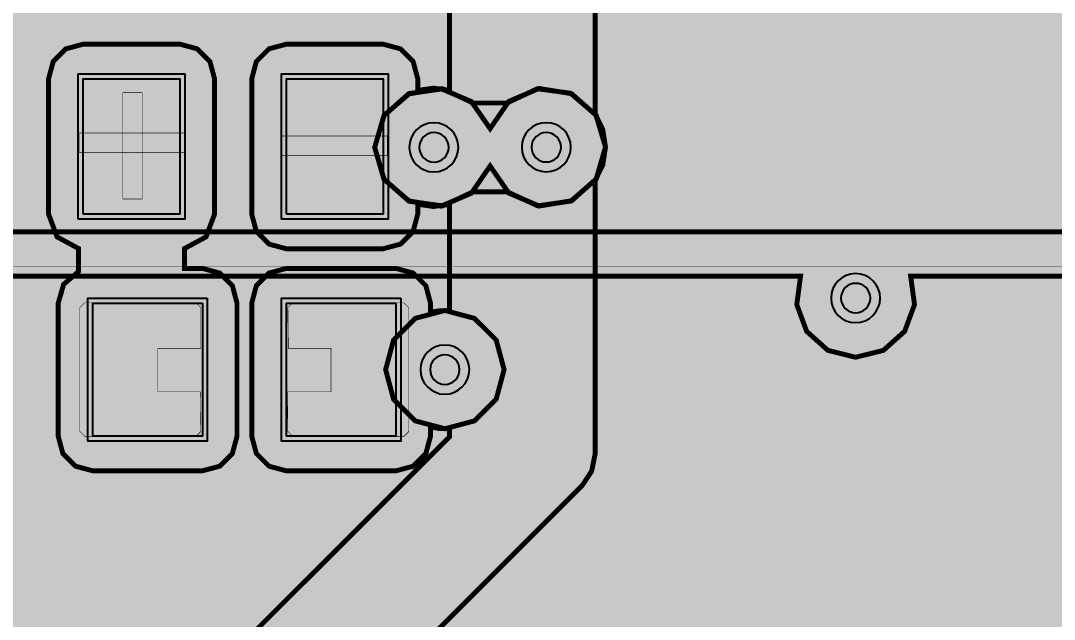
# Model space of a CAD drawing. Header units: millimetres. Extents: x -61 to 56, y -72 to 70.
# Drawn here: x 2.69 to 13.37, y -29.9 to -23.71 of the extents above; entities that cross this region are included whole.
import ezdxf

# ---------------------------------------------------------------- set-up
doc = ezdxf.new("R2010")
doc.units = ezdxf.units.MM
doc.header["$MEASUREMENT"] = 0
for name, color, linetype, true_color in [('02GND', 7, 'Continuous', 0x999966), ('03POWER', 7, 'Continuous', 0x008000), ('Bottom-Layer', 7, 'Continuous', 0x0000ff), ('Document-Layer', 7, 'Continuous', 0xffffff), ('Hole-Layer', 7, 'Continuous', 0x222222), ('Multi-Layer', 7, 'Continuous', 0xc0c0c0), ('Top-Layer', 7, 'Continuous', 0xff0000), ('Top-Paste-Mask-Layer', 7, 'Continuous', 0x808080), ('Top-Silkscreen-Layer', 7, 'Continuous', 0xffcc00), ('Top-Solder-Mask-Layer', 7, 'Continuous', 0x800080)]:
    doc.layers.add(name, color=color, linetype=linetype, true_color=true_color)

msp = doc.modelspace()

# ---------------------------------------------------------------- hatches: boundary and pattern name
at = {"layer": '02GND'}
for points in [[(-49.642, 52.153), (49.642, 52.153), (49.642, -62.142), (-49.642, -62.142)], [(6.347, -25.024), (6.442, -25.351), (6.698, -25.577), (7.034, -25.631), (7.347, -25.497), (7.54, -25.216), (7.734, -25.497), (8.048, -25.63), (8.384, -25.575), (8.638, -25.348), (8.733, -25.021), (8.638, -24.694), (8.382, -24.468), (8.046, -24.414), (7.733, -24.548), (7.54, -24.829), (7.346, -24.549), (7.032, -24.416), (6.696, -24.471), (6.442, -24.697)], [(6.46, -27.322), (6.542, -27.628), (6.766, -27.852), (7.073, -27.934), (7.379, -27.852), (7.603, -27.628), (7.685, -27.322), (7.603, -27.016), (7.379, -26.792), (7.073, -26.71), (6.766, -26.792), (6.542, -27.016)]]:
    msp.add_hatch(color=256, dxfattribs=at).paths.add_polyline_path(points)
at = {"layer": '03POWER'}
for points in [[(48.499, -56.042), (48.581, -56.348), (48.806, -56.572), (49.112, -56.654), (49.418, -56.571), (49.642, -56.346), (49.642, -62.142), (44.192, -62.142), (44.393, -61.957), (44.493, -61.703), (44.472, -61.43), (45.189, -61.704), (45.95, -61.804), (46.713, -61.727), (47.438, -61.475), (48.085, -61.064), (48.62, -60.514), (49.014, -59.855), (49.245, -59.123), (49.302, -58.358), (49.18, -57.601), (48.887, -56.892), (48.438, -56.269), (47.858, -55.767), (47.177, -55.412), (46.434, -55.224), (45.666, -55.212), (44.917, -55.378), (44.226, -55.712), (43.631, -56.196), (43.164, -56.805), (42.849, -57.504), (42.704, -58.258), (42.737, -59.024), (42.946, -59.763), (43.32, -60.433), (43.838, -60.999), (-43.362, -60.999), (-43.621, -61.056), (-43.831, -61.218), (-43.953, -61.453), (-43.964, -61.718), (-43.863, -61.963), (-43.667, -62.142), (-49.642, -62.142), (-49.642, -56.582), (-49.433, -56.797), (-49.148, -56.888), (-48.853, -56.832), (-49.162, -57.541), (-49.298, -58.303), (-49.253, -59.075), (-49.03, -59.816), (-48.641, -60.484), (-48.107, -61.044), (-47.458, -61.464), (-46.728, -61.722), (-45.959, -61.803), (-45.192, -61.703), (-44.469, -61.428), (-43.83, -60.992), (-43.31, -60.419), (-42.937, -59.741), (-42.732, -58.995), (-42.707, -58.222), (-42.861, -57.464), (-43.188, -56.763), (-43.668, -56.157), (-44.277, -55.679), (-44.979, -55.356), (-45.738, -55.205), (-46.511, -55.234), (-47.256, -55.443), (-47.932, -55.818), (-48.502, -56.341), (-48.5, -56.309), (-48.499, -56.277), (-48.499, 51.315), (-19.403, 51.315), (-19.629, 51.144), (-19.755, 50.889), (-19.751, 50.604), (-19.619, 50.352), (-19.388, 50.187), (-19.658, 49.977), (-19.773, 49.655), (-19.698, 49.322), (-19.455, 49.081), (-19.684, 48.858), (-19.769, 48.551), (-19.689, 48.242), (-19.463, 48.016), (-19.155, 47.934), (-18.847, 48.018), (-18.624, 48.246), (-18.545, 48.556), (-18.633, 48.863), (-18.864, 49.083), (-18.625, 49.324), (-18.551, 49.655), (-18.665, 49.975), (-18.931, 50.185), (-18.698, 50.349), (-18.565, 50.601), (-18.56, 50.887), (-18.685, 51.143), (-18.912, 51.315), (48.426, 51.315), (48.499, 51.242)], [(22.849, 14.008), (22.931, 13.703), (23.153, 13.479), (23.457, 13.396), (23.763, 13.475), (23.763, -5.557), (23.538, -5.683), (23.384, -5.89), (23.33, -6.142), (23.384, -6.394), (23.538, -6.602), (23.763, -6.727), (23.763, -10.399), (23.491, -10.504), (23.299, -10.723), (23.23, -11.006), (23.299, -11.289), (23.491, -11.508), (23.763, -11.613), (23.763, -18.066), (15.932, -25.896), (-24.557, -25.896), (-24.694, -25.924), (-24.811, -26.001), (-28.007, -29.198), (-28.085, -29.314), (-28.112, -29.451), (-28.112, -54.99), (-28.085, -55.127), (-28.007, -55.243), (-26.976, -56.274), (-26.86, -56.352), (-26.723, -56.379), (9.142, -56.379), (9.279, -56.352), (9.395, -56.274), (10.695, -54.974), (10.772, -54.858), (10.799, -54.721), (10.799, -52.307), (11.028, -52.521), (11.331, -52.594), (11.632, -52.508), (11.85, -52.284), (11.93, -51.982), (11.85, -51.68), (11.632, -51.456), (11.331, -51.37), (11.028, -51.443), (10.799, -51.657), (10.799, -47.227), (10.995, -47.422), (11.255, -47.511), (11.529, -47.477), (11.76, -47.326), (11.901, -47.089), (11.924, -46.815), (12.235, -46.82), (12.508, -46.673), (12.674, -46.41), (12.689, -46.1), (12.55, -45.822), (12.293, -45.648), (11.983, -45.623), (11.701, -45.753), (11.519, -46.004), (11.484, -46.313), (11.224, -46.297), (10.981, -46.391), (10.799, -46.577), (10.799, -42.147), (11.028, -42.361), (11.331, -42.434), (11.632, -42.348), (11.85, -42.124), (11.93, -41.822), (11.85, -41.52), (11.632, -41.296), (11.331, -41.21), (11.028, -41.283), (10.799, -41.497), (10.799, -38.045), (11.003, -37.842), (11.303, -37.861), (11.576, -37.736), (11.756, -37.495), (11.8, -37.198), (21.07, -37.198), (21.334, -37.337), (21.633, -37.334), (21.895, -37.19), (21.992, -37.155), (22.076, -37.093), (32.363, -26.806), (32.441, -26.689), (32.468, -26.552), (32.468, -1.1), (32.789, -1.031), (33.029, -0.805), (33.117, -0.489), (33.029, -0.172), (32.789, 0.054), (32.468, 0.122), (32.468, 3.331), (32.469, 3.354), (32.47, 3.377), (32.469, 3.4), (32.468, 3.422), (32.468, 16.054), (32.441, 16.191), (32.363, 16.308), (30.904, 17.766), (31.094, 18.043), (31.109, 18.378), (30.946, 18.671), (30.652, 18.834), (30.317, 18.817), (30.041, 18.627), (29.934, 18.688), (29.813, 18.709), (26.824, 18.709), (27.107, 18.822), (27.3, 19.057), (27.357, 19.356), (27.262, 19.645), (27.04, 19.853), (26.746, 19.928), (26.451, 19.853), (26.229, 19.645), (26.135, 19.356), (26.191, 19.057), (26.385, 18.822), (26.667, 18.709), (26.105, 18.709), (25.968, 18.682), (25.852, 18.604), (23.868, 16.62), (23.79, 16.504), (23.763, 16.367), (23.763, 14.541), (23.457, 14.62), (23.153, 14.537), (22.931, 14.313)], [(-27.652, -29.493), (-24.845, -26.686), (-24.698, -26.99), (-24.413, -27.17), (-24.076, -27.171), (-23.789, -26.994), (-23.64, -26.692), (-23.673, -26.356), (-14.651, -26.356), (-14.69, -26.649), (-14.588, -26.926), (-14.368, -27.123), (-14.082, -27.194), (-13.795, -27.123), (-13.575, -26.926), (-13.473, -26.649), (-13.513, -26.356), (-4.491, -26.356), (-4.53, -26.649), (-4.428, -26.926), (-4.208, -27.123), (-3.922, -27.194), (-3.635, -27.123), (-3.415, -26.926), (-3.313, -26.649), (-3.353, -26.356), (0.589, -26.356), (0.55, -26.649), (0.652, -26.926), (0.872, -27.123), (1.158, -27.194), (1.445, -27.123), (1.665, -26.926), (1.767, -26.649), (1.727, -26.356), (10.749, -26.356), (10.71, -26.649), (10.812, -26.926), (11.032, -27.123), (11.318, -27.194), (11.605, -27.123), (11.825, -26.926), (11.927, -26.649), (11.887, -26.356), (16.081, -26.356), (16.12, -26.348), (16.153, -26.326), (20.875, -21.604), (21.016, -21.903), (21.292, -22.085), (21.623, -22.097), (21.911, -21.935), (22.073, -21.646), (22.061, -21.316), (21.88, -21.04), (21.581, -20.898), (24.193, -18.286), (24.215, -18.253), (24.223, -18.214), (24.223, -11.485), (24.393, -11.272), (24.454, -11.006), (24.393, -10.74), (24.223, -10.527), (24.223, -6.686), (24.465, -6.461), (24.554, -6.142), (24.465, -5.824), (24.223, -5.598), (24.223, 16.325), (26.147, 18.249), (29.771, 18.249), (29.916, 18.105), (30.08, 17.805), (30.38, 17.64), (32.008, 16.012), (32.008, 14.546), (31.729, 14.664), (31.427, 14.633), (31.177, 14.461), (31.04, 14.19), (30.75, 14.208), (30.484, 14.091), (30.302, 13.864), (30.246, 13.578), (30.327, 13.299), (30.529, 13.089), (30.805, 12.996), (31.092, 13.04), (31.327, 13.213), (31.455, 13.474), (31.743, 13.455), (32.008, 13.571), (32.008, 9.466), (31.696, 9.588), (31.366, 9.526), (31.118, 9.301), (31.026, 8.978), (31.118, 8.656), (31.366, 8.43), (31.696, 8.369), (32.008, 8.49), (32.008, 3.97), (31.732, 3.976), (31.482, 3.86), (31.308, 3.646), (31.245, 3.377), (31.308, 3.108), (31.482, 2.894), (31.732, 2.778), (32.008, 2.783), (32.008, -0.131), (31.922, -0.301), (31.893, -0.489), (31.922, -0.676), (32.008, -0.846), (32.008, -10.854), (31.696, -10.732), (31.366, -10.794), (31.118, -11.019), (31.026, -11.342), (31.118, -11.664), (31.366, -11.89), (31.696, -11.951), (32.008, -11.83), (32.008, -15.934), (31.696, -15.812), (31.366, -15.874), (31.118, -16.099), (31.026, -16.422), (31.118, -16.744), (31.366, -16.97), (31.696, -17.031), (32.008, -16.91), (32.008, -26.094), (31.693, -25.972), (31.361, -26.036), (31.114, -26.267), (31.026, -26.593), (31.125, -26.916), (31.381, -27.137), (22.034, -36.485), (21.822, -36.236), (21.513, -36.131), (21.193, -36.2), (20.955, -36.424), (20.866, -36.738), (11.512, -36.738), (11.263, -36.651), (11, -36.678), (10.773, -36.812), (10.623, -37.03), (10.58, -37.29), (10.649, -37.545), (10.369, -37.825), (10.347, -37.858), (10.34, -37.897), (10.34, -54.679), (9.1, -55.919), (-26.681, -55.919), (-27.652, -54.948)], [(6.347, -25.024), (6.442, -25.351), (6.698, -25.577), (7.034, -25.631), (7.347, -25.497), (7.54, -25.216), (7.734, -25.497), (8.048, -25.63), (8.384, -25.575), (8.638, -25.348), (8.733, -25.021), (8.638, -24.694), (8.382, -24.468), (8.046, -24.414), (7.733, -24.548), (7.54, -24.829), (7.346, -24.549), (7.032, -24.416), (6.696, -24.471), (6.442, -24.697)]]:
    msp.add_hatch(color=256, dxfattribs=at).paths.add_polyline_path(points)
at = {"layer": 'Bottom-Layer'}
for points in [[(-49.642, -62.142), (-49.642, 52.153), (49.642, 52.153), (49.642, -62.142)], [(8.733, -25.02), (8.634, -24.688), (8.371, -24.463), (8.028, -24.417), (7.715, -24.564), (7.364, -24.564), (7.05, -24.418), (6.707, -24.466), (6.445, -24.691), (6.347, -25.023), (6.445, -25.355), (6.707, -25.581), (7.05, -25.629), (7.364, -25.483), (7.718, -25.483), (8.032, -25.628), (8.375, -25.579), (8.636, -25.352)], [(6.46, -27.322), (6.542, -27.628), (6.766, -27.852), (7.073, -27.934), (7.379, -27.852), (7.603, -27.628), (7.685, -27.322), (7.603, -27.016), (7.379, -26.792), (7.073, -26.71), (6.766, -26.792), (6.542, -27.016)]]:
    msp.add_hatch(color=256, dxfattribs=at).paths.add_polyline_path(points)
at = {"layer": 'Document-Layer'}
for points in [[(3.943, -24.458), (3.943, -25.558), (3.743, -25.558), (3.743, -24.458)], [(3.943, -24.458), (3.943, -25.558), (3.743, -25.558), (3.743, -24.458)], [(4.39, -25.074), (3.29, -25.074), (3.29, -24.874), (4.39, -24.874)], [(4.39, -25.074), (3.29, -25.074), (3.29, -24.874), (4.39, -24.874)], [(5.378, -24.905), (6.478, -24.905), (6.478, -25.105), (5.378, -25.105)], [(5.378, -24.905), (6.478, -24.905), (6.478, -25.105), (5.378, -25.105)]]:
    msp.add_hatch(color=256, dxfattribs=at).paths.add_polyline_path(points)
at = {"layer": 'Top-Layer'}
for points in [[(-49.642, -62.142), (-49.642, 52.153), (49.642, 52.153), (49.642, -62.142)], [(1.002, -34.135), (0.902, -34.284), (0.867, -34.46), (0.867, -34.589), (0.725, -34.801), (0.675, -35.052), (0.675, -36.264), (0.75, -36.568), (0.959, -36.802), (1.252, -36.912), (1.563, -36.872), (1.819, -36.691), (1.962, -36.412), (2.104, -36.691), (2.361, -36.872), (2.672, -36.912), (2.965, -36.802), (3.174, -36.568), (3.249, -36.264), (3.249, -36.044), (3.328, -35.858), (3.355, -35.658), (3.355, -34.398), (3.281, -34.072), (3.075, -33.81), (2.775, -33.662), (4.677, -31.76), (4.677, -34.589), (4.535, -34.801), (4.485, -35.052), (4.485, -36.264), (4.572, -36.59), (4.811, -36.829), (5.137, -36.916), (5.463, -36.829), (5.702, -36.59), (5.789, -36.264), (5.789, -35.631), (5.996, -35.486), (6.07, -35.246), (5.981, -35.01), (5.766, -34.879), (5.7, -34.723), (5.597, -34.589), (5.597, -31.415), (8.491, -28.521), (8.59, -28.372), (8.625, -28.196), (8.625, -25.368), (8.705, -25.203), (8.733, -25.022), (8.705, -24.84), (8.625, -24.675), (8.625, -21.71), (8.59, -21.534), (8.491, -21.385), (4.603, -17.497), (4.603, -0.235), (4.841, -0.088), (4.989, 0.149), (5.015, 0.428), (4.915, 0.69), (4.708, 0.879), (4.439, 0.957), (4.164, 0.906), (3.94, 0.739), (3.715, 0.906), (3.44, 0.957), (3.171, 0.879), (2.965, 0.69), (2.864, 0.428), (2.891, 0.149), (3.038, -0.088), (3.277, -0.235), (3.277, -17.856), (3.312, -18.032), (3.411, -18.181), (7.121, -21.89), (7.121, -24.433), (6.956, -24.411), (6.792, -24.434), (6.792, -24.314), (6.744, -24.135), (6.613, -24.004), (6.434, -23.956), (5.434, -23.956), (5.255, -24.004), (5.124, -24.135), (5.076, -24.314), (5.076, -25.714), (5.124, -25.893), (5.255, -26.024), (5.434, -26.072), (6.434, -26.072), (6.613, -26.024), (6.744, -25.893), (6.792, -25.714), (6.792, -25.612), (6.956, -25.635), (7.121, -25.614), (7.121, -26.712), (7.022, -26.712), (6.924, -26.728), (6.924, -26.634), (6.876, -26.454), (6.745, -26.323), (6.566, -26.275), (5.434, -26.275), (5.255, -26.323), (5.124, -26.454), (5.076, -26.634), (5.076, -28.011), (5.124, -28.19), (5.255, -28.321), (5.434, -28.369), (6.566, -28.369), (6.745, -28.321), (6.876, -28.19), (6.924, -28.011), (6.924, -27.916), (7.022, -27.932), (7.121, -27.932), (7.121, -28.016)], [(3.076, -26.634), (3.076, -28.011), (3.124, -28.19), (3.255, -28.321), (3.434, -28.369), (4.566, -28.369), (4.745, -28.321), (4.876, -28.19), (4.924, -28.011), (4.924, -26.634), (4.876, -26.454), (4.745, -26.323), (4.566, -26.275), (4.382, -26.275), (4.382, -26.069), (4.604, -25.949), (4.692, -25.714), (4.692, -24.314), (4.644, -24.135), (4.513, -24.004), (4.334, -23.956), (3.334, -23.956), (3.155, -24.004), (3.024, -24.135), (2.976, -24.314), (2.976, -25.714), (3.064, -25.949), (3.285, -26.069), (3.285, -26.308), (3.132, -26.44)], [(3.334, -25.714), (3.334, -24.314), (4.334, -24.314), (4.334, -25.714)], [(5.434, -25.714), (5.434, -24.314), (6.434, -24.314), (6.434, -25.714)], [(4.566, -26.634), (4.566, -28.011), (3.434, -28.011), (3.434, -26.634)], [(6.566, -26.634), (6.566, -28.011), (5.434, -28.011), (5.434, -26.634)]]:
    msp.add_hatch(color=256, dxfattribs=at).paths.add_polyline_path(points)
at = {"layer": 'Top-Paste-Mask-Layer'}
for points in [[(3.334, -25.714), (3.334, -24.314), (4.334, -24.314), (4.334, -25.714)], [(5.434, -25.714), (5.434, -24.314), (6.434, -24.314), (6.434, -25.714)], [(4.55, -26.682), (4.55, -27.102), (4.105, -27.102), (4.105, -27.552), (4.545, -27.552), (4.55, -27.962), (4.5, -28.012), (3.35, -28.012), (3.3, -27.962), (3.3, -26.682), (3.35, -26.632), (4.5, -26.632)], [(4.55, -26.682), (4.55, -27.102), (4.105, -27.102), (4.105, -27.552), (4.545, -27.552), (4.55, -27.962), (4.5, -28.012), (3.35, -28.012), (3.3, -27.962), (3.3, -26.682), (3.35, -26.632), (4.5, -26.632)], [(6.7, -26.682), (6.7, -27.962), (6.65, -28.012), (5.5, -28.012), (5.45, -27.962), (5.445, -27.552), (5.895, -27.552), (5.895, -27.102), (5.455, -27.102), (5.45, -26.682), (5.5, -26.632), (6.65, -26.632)], [(6.7, -26.682), (6.7, -27.962), (6.65, -28.012), (5.5, -28.012), (5.45, -27.962), (5.445, -27.552), (5.895, -27.552), (5.895, -27.102), (5.455, -27.102), (5.45, -26.682), (5.5, -26.632), (6.65, -26.632)]]:
    msp.add_hatch(color=256, dxfattribs=at).paths.add_polyline_path(points)
at = {"layer": 'Top-Solder-Mask-Layer'}
for points in [[(3.283, -25.765), (3.283, -24.263), (4.385, -24.263), (4.385, -25.765)], [(5.384, -25.765), (5.384, -24.263), (6.485, -24.263), (6.485, -25.765)], [(4.617, -26.583), (4.617, -28.061), (3.383, -28.061), (3.383, -26.583)], [(6.617, -26.583), (6.617, -28.061), (5.383, -28.061), (5.383, -26.583)]]:
    msp.add_hatch(color=256, dxfattribs=at).paths.add_polyline_path(points)

# ---------------------------------------------------------------- linework, layer by layer
at = {"layer": '02GND', "const_width": 0.0508}
for points in [[(6.347, -25.024), (6.442, -25.351), (6.698, -25.577), (7.034, -25.631), (7.347, -25.497), (7.54, -25.216), (7.734, -25.497), (8.048, -25.63), (8.384, -25.575), (8.638, -25.348), (8.733, -25.021), (8.638, -24.694), (8.382, -24.468), (8.046, -24.414), (7.733, -24.548), (7.54, -24.829), (7.346, -24.549), (7.032, -24.416), (6.696, -24.471), (6.442, -24.697)], [(6.46, -27.322), (6.542, -27.628), (6.766, -27.852), (7.073, -27.934), (7.379, -27.852), (7.603, -27.628), (7.685, -27.322), (7.603, -27.016), (7.379, -26.792), (7.073, -26.71), (6.766, -26.792), (6.542, -27.016)]]:
    msp.add_lwpolyline(points, close=True, dxfattribs=at)
at = {"layer": '03POWER'}
for points, const_width in [([(-27.754, -29.451), (-24.557, -26.255), (16.081, -26.255), (24.121, -18.214), (24.121, 16.367), (26.105, 18.351), (29.813, 18.351), (32.11, 16.054), (32.11, -26.552), (21.822, -36.84), (11.498, -36.84), (10.441, -37.897), (10.441, -54.721), (9.142, -56.021), (-26.723, -56.021), (-27.754, -54.99)], 0.00508), ([(6.347, -25.024), (6.442, -25.351), (6.698, -25.577), (7.034, -25.631), (7.347, -25.497), (7.54, -25.216), (7.734, -25.497), (8.048, -25.63), (8.384, -25.575), (8.638, -25.348), (8.733, -25.021), (8.638, -24.694), (8.382, -24.468), (8.046, -24.414), (7.733, -24.548), (7.54, -24.829), (7.346, -24.549), (7.032, -24.416), (6.696, -24.471), (6.442, -24.697)], 0.0508)]:
    msp.add_lwpolyline(points, close=True, dxfattribs=dict(at, const_width=const_width))
at = {"layer": '03POWER', "const_width": 0.0508}
for points in [[(23.763, 13.475), (23.763, -5.557), (23.538, -5.683), (23.384, -5.89), (23.33, -6.142), (23.384, -6.394), (23.538, -6.602), (23.763, -6.727), (23.763, -10.399), (23.491, -10.504), (23.299, -10.723), (23.23, -11.006), (23.299, -11.289), (23.491, -11.508), (23.763, -11.613), (23.763, -18.066), (15.932, -25.896), (-24.557, -25.896)], [(1.727, -26.356), (10.749, -26.356), (10.71, -26.649), (10.812, -26.926), (11.032, -27.123), (11.318, -27.194), (11.605, -27.123), (11.825, -26.926), (11.927, -26.649), (11.887, -26.356), (16.081, -26.356)]]:
    msp.add_lwpolyline(points, dxfattribs=at)
at = {"layer": 'Bottom-Layer', "const_width": 0.0508}
for points in [[(8.733, -25.02), (8.634, -24.688), (8.371, -24.463), (8.028, -24.417), (7.715, -24.564), (7.364, -24.564), (7.05, -24.418), (6.707, -24.466), (6.445, -24.691), (6.347, -25.023), (6.445, -25.355), (6.707, -25.581), (7.05, -25.629), (7.364, -25.483), (7.718, -25.483), (8.032, -25.628), (8.375, -25.579), (8.636, -25.352)], [(6.46, -27.322), (6.542, -27.628), (6.766, -27.852), (7.073, -27.934), (7.379, -27.852), (7.603, -27.628), (7.685, -27.322), (7.603, -27.016), (7.379, -26.792), (7.073, -26.71), (6.766, -26.792), (6.542, -27.016)]]:
    msp.add_lwpolyline(points, close=True, dxfattribs=at)
at = {"layer": 'Bottom-Layer', "const_width": 0.203}
msp.add_lwpolyline([(6.959, -25.023), (8.119, -25.023)], dxfattribs=at)
at = {"layer": 'Document-Layer', "const_width": 0.00508}
for points in [[(3.943, -24.458), (3.943, -25.558), (3.743, -25.558), (3.743, -24.458)], [(3.943, -24.458), (3.943, -25.558), (3.743, -25.558), (3.743, -24.458)], [(4.39, -25.074), (3.29, -25.074), (3.29, -24.874), (4.39, -24.874)], [(4.39, -25.074), (3.29, -25.074), (3.29, -24.874), (4.39, -24.874)], [(5.378, -24.905), (6.478, -24.905), (6.478, -25.105), (5.378, -25.105)], [(5.378, -24.905), (6.478, -24.905), (6.478, -25.105), (5.378, -25.105)]]:
    msp.add_lwpolyline(points, close=True, dxfattribs=at)
at = {"layer": 'Hole-Layer'}
for points in [[(6.807, -25.023, 1), (7.112, -25.023, 1)], [(6.92, -27.322, 1), (7.225, -27.322, 1)]]:
    msp.add_lwpolyline(points, format="xyb", close=True, dxfattribs=at)
for points in [[(7.968, -25.022, 1), (8.273, -25.022), (8.273, -25.022, 1), (7.968, -25.022)], [(11.166, -26.582, 1), (11.471, -26.582), (11.471, -26.582, 1), (11.166, -26.582)]]:
    msp.add_lwpolyline(points, format="xyb", dxfattribs=at)
at = {"layer": 'Multi-Layer'}
for points in [[(6.705, -25.023, 1), (7.213, -25.023, 1)], [(7.867, -25.022, 1), (8.375, -25.022, 1)], [(11.064, -26.582, 1), (11.572, -26.582, 1)], [(6.819, -27.322, 1), (7.327, -27.322, 1)]]:
    msp.add_lwpolyline(points, format="xyb", close=True, dxfattribs=at)
at = {"layer": 'Top-Layer'}
for points, const_width in [([(5.597, -31.415), (8.491, -28.521), (8.59, -28.372), (8.625, -28.196), (8.625, -25.368), (8.705, -25.203), (8.733, -25.022), (8.705, -24.84), (8.625, -24.675), (8.625, -21.71), (8.59, -21.534), (8.491, -21.385), (4.603, -17.497), (4.603, -0.235)], 0.0508), ([(7.58, -21.7), (7.58, -28.206)], 0.203), ([(8.166, -21.71), (8.166, -28.196)], 0.203), ([(7.121, -21.89), (7.121, -24.433), (6.956, -24.411), (6.792, -24.434), (6.792, -24.314), (6.744, -24.135), (6.613, -24.004), (6.434, -23.956), (5.434, -23.956), (5.255, -24.004), (5.124, -24.135), (5.076, -24.314), (5.076, -25.714), (5.124, -25.893), (5.255, -26.024), (5.434, -26.072), (6.434, -26.072), (6.613, -26.024), (6.744, -25.893), (6.792, -25.714), (6.792, -25.612), (6.956, -25.635), (7.121, -25.614), (7.121, -26.712), (7.022, -26.712), (6.924, -26.728), (6.924, -26.634), (6.876, -26.454), (6.745, -26.323), (6.566, -26.275), (5.434, -26.275), (5.255, -26.323), (5.124, -26.454), (5.076, -26.634), (5.076, -28.011), (5.124, -28.19), (5.255, -28.321), (5.434, -28.369), (6.566, -28.369), (6.745, -28.321), (6.876, -28.19), (6.924, -28.011), (6.924, -27.916), (7.022, -27.932), (7.121, -27.932), (7.121, -28.016), (1.002, -34.135)], 0.0508), ([(3.834, -25.014), (3.834, -25.722)], 0.203), ([(5.94, -25.023), (6.959, -25.023)], 0.203), ([(3.834, -25.722), (3.834, -27.156)], 0.381), ([(3.834, -27.156), (4, -27.322)], 0.381), ([(6, -27.322), (7.073, -27.322)], 0.381), ([(5.137, -31.225), (8.166, -28.196)], 0.203), ([(1.327, -34.46), (7.58, -28.206)], 0.203)]:
    msp.add_lwpolyline(points, dxfattribs=dict(at, const_width=const_width))
at = {"layer": 'Top-Layer', "const_width": 0.0508}
msp.add_lwpolyline([(3.076, -26.634), (3.076, -28.011), (3.124, -28.19), (3.255, -28.321), (3.434, -28.369), (4.566, -28.369), (4.745, -28.321), (4.876, -28.19), (4.924, -28.011), (4.924, -26.634), (4.876, -26.454), (4.745, -26.323), (4.566, -26.275), (4.382, -26.275), (4.382, -26.069), (4.604, -25.949), (4.692, -25.714), (4.692, -24.314), (4.644, -24.135), (4.513, -24.004), (4.334, -23.956), (3.334, -23.956), (3.155, -24.004), (3.024, -24.135), (2.976, -24.314), (2.976, -25.714), (3.064, -25.949), (3.285, -26.069), (3.285, -26.308), (3.132, -26.44)], close=True, dxfattribs=at)
at = {"layer": 'Top-Layer'}
for points in [[(3.334, -25.714), (3.334, -24.314), (4.334, -24.314), (4.334, -25.714)], [(5.434, -25.714), (5.434, -24.314), (6.434, -24.314), (6.434, -25.714)], [(4.566, -26.634), (4.566, -28.011), (3.434, -28.011), (3.434, -26.634)], [(6.566, -26.634), (6.566, -28.011), (5.434, -28.011), (5.434, -26.634)]]:
    msp.add_lwpolyline(points, close=True, dxfattribs=at)
at = {"layer": 'Top-Paste-Mask-Layer'}
for points in [[(3.334, -25.714), (3.334, -24.314), (4.334, -24.314), (4.334, -25.714)], [(5.434, -25.714), (5.434, -24.314), (6.434, -24.314), (6.434, -25.714)]]:
    msp.add_lwpolyline(points, close=True, dxfattribs=at)
at = {"layer": 'Top-Paste-Mask-Layer', "const_width": 0.00508}
for points in [[(4.55, -26.682), (4.55, -27.102), (4.105, -27.102), (4.105, -27.552), (4.545, -27.552), (4.55, -27.962), (4.5, -28.012), (3.35, -28.012), (3.3, -27.962), (3.3, -26.682), (3.35, -26.632), (4.5, -26.632)], [(4.55, -26.682), (4.55, -27.102), (4.105, -27.102), (4.105, -27.552), (4.545, -27.552), (4.55, -27.962), (4.5, -28.012), (3.35, -28.012), (3.3, -27.962), (3.3, -26.682), (3.35, -26.632), (4.5, -26.632)], [(6.7, -26.682), (6.7, -27.962), (6.65, -28.012), (5.5, -28.012), (5.45, -27.962), (5.445, -27.552), (5.895, -27.552), (5.895, -27.102), (5.455, -27.102), (5.45, -26.682), (5.5, -26.632), (6.65, -26.632)], [(6.7, -26.682), (6.7, -27.962), (6.65, -28.012), (5.5, -28.012), (5.45, -27.962), (5.445, -27.552), (5.895, -27.552), (5.895, -27.102), (5.455, -27.102), (5.45, -26.682), (5.5, -26.632), (6.65, -26.632)]]:
    msp.add_lwpolyline(points, close=True, dxfattribs=at)
at = {"layer": 'Top-Silkscreen-Layer'}
for points, const_width in [([(4.441, -23.997), (2.891, -23.997)], 0.254), ([(2.891, -23.997), (2.891, -26.029)], 0.254), ([(4.441, -23.997), (2.891, -23.997)], 0.254), ([(2.891, -23.997), (2.891, -26.029)], 0.254), ([(5.228, -23.971), (6.701, -23.971)], 0.254), ([(5.228, -23.971), (6.701, -23.971)], 0.254), ([(6.701, -23.971), (7.108, -24.378)], 0.254), ([(6.701, -23.971), (7.108, -24.378)], 0.254), ([(7.108, -24.378), (7.108, -25.648)], 0.254), ([(7.108, -24.378), (7.108, -25.648)], 0.254), ([(5.084, -24.914), (4.684, -24.514)], 0.254), ([(4.684, -25.514), (4.684, -24.514)], 0.254), ([(5.084, -24.914), (4.684, -24.514)], 0.254), ([(4.684, -25.514), (4.684, -24.514)], 0.254), ([(5.184, -25.014), (5.084, -24.914)], 0.254), ([(5.184, -25.014), (5.084, -24.914)], 0.254), ([(5.084, -25.114), (5.184, -25.014)], 0.254), ([(5.084, -25.114), (5.184, -25.014)], 0.254), ([(4.684, -25.514), (5.084, -25.114)], 0.254), ([(4.684, -25.514), (5.084, -25.114)], 0.254), ([(7.108, -25.648), (6.727, -26.029)], 0.254), ([(7.108, -25.648), (6.727, -26.029)], 0.254), ([(2.891, -26.029), (4.441, -26.029)], 0.254), ([(2.891, -26.029), (4.441, -26.029)], 0.254), ([(6.727, -26.029), (5.203, -26.029)], 0.254), ([(6.727, -26.029), (5.203, -26.029)], 0.254), ([(4.524, -26.405), (3.239, -26.405)], 0.152), ([(3.239, -26.405), (3.239, -28.239)], 0.152), ([(4.524, -26.405), (3.239, -26.405)], 0.152), ([(3.239, -26.405), (3.239, -28.239)], 0.152), ([(5.476, -26.405), (6.761, -26.405)], 0.152), ([(5.476, -26.405), (6.761, -26.405)], 0.152), ([(6.761, -26.405), (6.761, -28.239)], 0.152), ([(6.761, -26.405), (6.761, -28.239)], 0.152), ([(3.239, -28.239), (4.524, -28.239)], 0.152), ([(3.239, -28.239), (4.524, -28.239)], 0.152), ([(6.761, -28.239), (5.476, -28.239)], 0.152), ([(6.761, -28.239), (5.476, -28.239)], 0.152)]:
    msp.add_lwpolyline(points, dxfattribs=dict(at, const_width=const_width))
at = {"layer": 'Top-Solder-Mask-Layer'}
for points in [[(3.283, -25.765), (3.283, -24.263), (4.385, -24.263), (4.385, -25.765)], [(5.384, -25.765), (5.384, -24.263), (6.485, -24.263), (6.485, -25.765)], [(4.617, -26.583), (4.617, -28.061), (3.383, -28.061), (3.383, -26.583)], [(6.617, -26.583), (6.617, -28.061), (5.383, -28.061), (5.383, -26.583)]]:
    msp.add_lwpolyline(points, close=True, dxfattribs=at)

doc.saveas('drawing.dxf')
